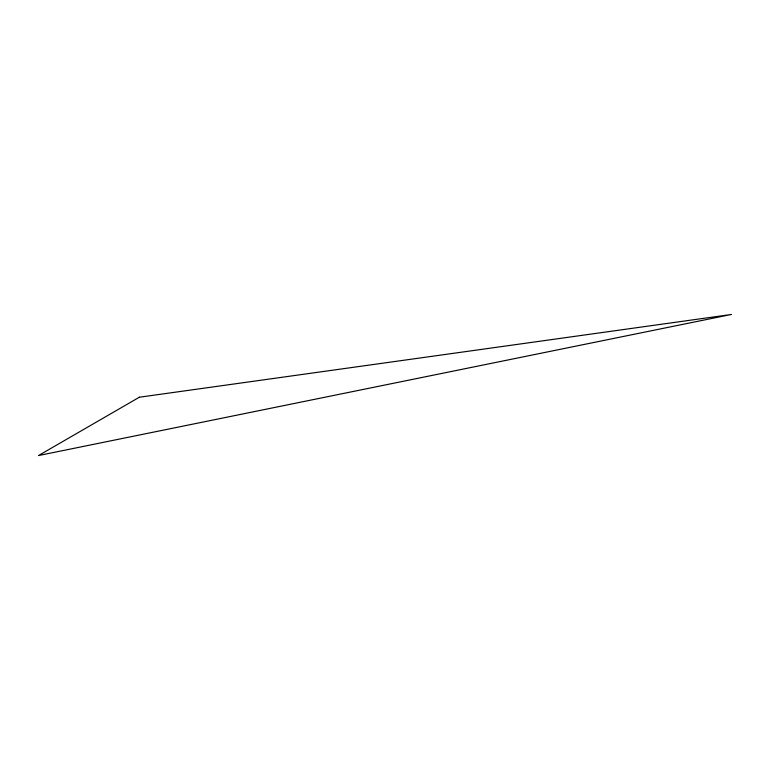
<?xml version="1.0" encoding="UTF-8"?>
<svg xmlns="http://www.w3.org/2000/svg" width="770" height="770" viewBox="0 0 770 770"><rect width="100%" height="100%" fill="white"/><g stroke="black" fill="none" stroke-linecap="round" stroke-linejoin="round"><path stroke-width="1.16" d="M139.38 397.214L38.5 455.551L731.5 314.449L139.38 397.214"/></g></svg>
